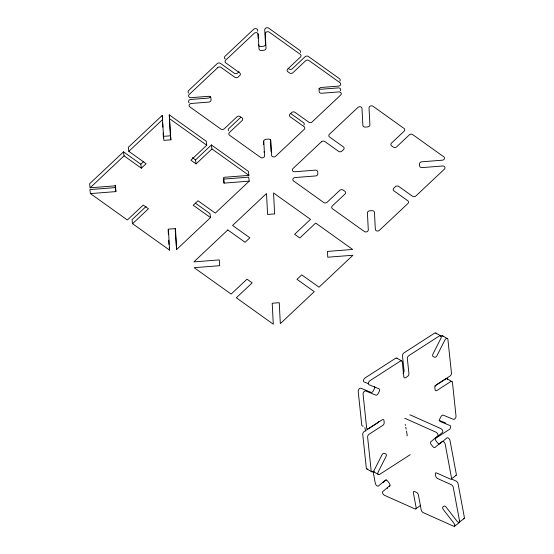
<?xml version="1.0" encoding="UTF-8"?>
<svg xmlns="http://www.w3.org/2000/svg" width="554" height="554" viewBox="0 0 554 554"><rect width="100%" height="100%" fill="white"/><g stroke="black" fill="none" stroke-linecap="round" stroke-linejoin="round"><path stroke-width="0.83" d="M196.074 163.908L195.541 159.905L211.413 144.954L211.947 148.957L196.074 163.908L190.888 160.203L206.76 145.259L206.227 141.249L169.261 114.851L170.881 139.809L163.845 140.363L162.225 115.405L128.286 147.357L128.819 151.367L146.111 163.714L141.353 168.194L140.813 164.192L123.521 151.844L89.589 183.803L90.122 187.806L115.578 185.812L115.876 191.601L90.42 193.595L89.887 189.593L115.343 187.598L115.876 191.601M90.122 187.806L124.061 155.847L123.521 151.844M128.819 151.367L162.758 119.408M140.813 164.192L143.791 161.387M239.044 71.701L237.652 73.01A2.354 1.932 -7.6 0 1 234.335 73.266L220.499 63.391A2.354 1.932 -7.6 0 0 217.189 63.648L188.665 90.503A2.354 1.932 -7.6 0 0 188.637 93.093M146.083 206.469L132.039 219.696L132.572 223.698L169.538 250.103L168.451 229.148L175.486 228.594L176.574 249.549L210.513 217.59L209.98 213.588L195.458 203.214M240.782 117.303L228.878 128.514A2.354 1.932 -7.6 0 0 228.49 130.682M132.572 223.698L148.451 208.754L143.264 205.049L127.385 219.993L90.42 193.595M249.217 181.151L224.024 183.125L223.484 179.122L248.684 177.142L249.217 181.151L215.277 213.11L197.986 200.756L193.221 205.243L210.513 217.59M386.29 479.854L383.271 482.402A2.354 1.233 53.2 0 1 382.502 482.534M389.317 486.53L390.175 485.803M441.185 442.715L439.869 443.823A2.354 1.233 53.2 0 1 437.487 442.757L436.046 440.894A2.354 1.233 53.2 0 1 435.548 438.242L442.57 432.314A2.354 1.233 53.2 0 0 442.549 430.423A2.354 1.233 53.2 0 0 440.776 428.567L410.514 415.043A2.354 1.233 53.2 0 0 409.78 414.904M442.064 441.974L443.816 440.492M444.253 440.118L446.884 437.895A2.354 1.233 53.2 0 1 448.643 438.311A2.354 1.233 53.2 0 1 450.007 440.513L456.316 474.279A2.354 1.233 53.2 0 1 455.72 475.54M451.254 478.988L456.074 475.387M415.909 508.842L420.728 505.241M459.287 522.18L464.107 518.579M454.557 526.168L459.377 522.567M434.675 386.055L445.707 378.943A2.354 1.44 -60.5 0 1 447.597 379.719M410.244 454.668L379.76 474.321A2.354 1.44 -60.5 0 1 378.07 474.176A2.354 1.44 -60.5 0 1 378.223 471.897L385.993 456.531A2.354 1.44 -60.5 0 0 385.709 453.885L384.372 453.338A2.354 1.44 -60.5 0 0 381.969 454.882L374.199 470.249A2.354 1.44 -60.5 0 1 372.399 471.849A2.354 1.44 -60.5 0 1 371.166 470.796L367.614 437.175A2.354 1.44 -60.5 0 1 369.109 434.211L382.689 425.458A2.354 1.44 -60.5 0 0 384.185 422.494L383.991 420.618A2.354 1.44 -60.5 0 0 382.094 419.842L368.521 428.595A2.354 1.44 -60.5 0 1 366.623 427.82L363.071 394.199A2.354 1.44 -60.5 0 1 363.936 391.796A2.354 1.44 -60.5 0 1 365.827 391.006L375.799 395.099A2.354 1.44 -60.5 0 0 378.195 393.555L379.255 391.456A2.354 1.44 -60.5 0 0 378.978 388.811L369.006 384.718A2.354 1.44 -60.5 0 1 368.424 382.918A2.354 1.44 -60.5 0 1 369.871 380.75L400.355 361.097A2.354 1.44 -60.5 0 1 402.252 361.873L403.831 376.845A2.354 1.44 -60.5 0 0 405.729 377.62L407.425 376.526A2.354 1.44 -60.5 0 0 408.921 373.562L407.342 358.59A2.354 1.44 -60.5 0 1 408.838 355.626L439.322 335.966A2.354 1.44 -60.5 0 1 441.012 336.112A2.354 1.44 -60.5 0 1 440.859 338.39L432.972 353.992A2.354 1.44 -60.5 0 0 433.256 356.637L434.592 357.191A2.354 1.44 -60.5 0 0 436.995 355.64L444.883 340.038A2.354 1.44 -60.5 0 1 446.69 338.439A2.354 1.44 -60.5 0 1 447.916 339.498L451.468 373.112A2.354 1.44 -60.5 0 1 449.973 376.076L436.393 384.829A2.354 1.44 -60.5 0 0 434.897 387.8L435.091 389.67A2.354 1.44 -60.5 0 0 436.988 390.445L450.561 381.692A2.354 1.44 -60.5 0 1 452.459 382.468L456.011 416.089A2.354 1.44 -60.5 0 1 455.146 418.492A2.354 1.44 -60.5 0 1 453.255 419.281L443.283 415.188A2.354 1.44 -60.5 0 0 440.887 416.74L439.828 418.838A2.354 1.44 -60.5 0 0 440.105 421.483L450.077 425.569A2.354 1.44 -60.5 0 1 450.658 427.376A2.354 1.44 -60.5 0 1 449.211 429.537L435.873 438.138M163.139 133.002L163.312 136.353L170.348 135.806L170.881 139.809M211.413 144.954L248.379 171.352L248.912 175.362L223.719 177.335L224.024 183.125M367.891 383.5L364.151 381.962A2.354 1.44 -60.5 0 1 363.569 380.162A2.354 1.44 -60.5 0 1 365.01 377.994L395.494 358.341A2.354 1.44 -60.5 0 1 397.273 358.646M438.983 420.264L445.215 422.82A2.354 1.44 -60.5 0 1 445.783 423.478M451.822 479.162L456.039 481.045A2.354 1.233 53.2 0 1 458.075 483.677L464.377 517.443A2.354 1.233 53.2 0 1 463.449 518.696M442.48 335.766L447.341 338.522M435.859 333.058L440.714 335.814M447.099 378.784L451.953 381.533M396.886 358.182L401.747 360.938M373.507 471.724L378.368 474.48M366.886 469.016L371.741 471.773M288.302 68.44L289.056 68.98A2.354 1.932 -7.6 0 0 292.373 68.717L305.074 56.764A2.354 1.932 -7.6 0 1 308.391 56.501L339.457 78.682A2.354 1.932 -7.6 0 1 339.851 81.126M290.531 113.404L303.502 122.663A2.354 1.932 -7.6 0 1 303.904 125.1M169.794 118.854L206.76 145.259M211.947 148.957L248.912 175.362M192.3 157.585L195.541 159.905M124.061 155.847L141.353 168.194M459.01 522.692A2.354 1.233 53.2 0 0 459.564 521.044L453.255 487.278A2.354 1.233 53.2 0 0 451.219 484.646L437.743 478.621A2.354 1.233 53.2 0 1 435.707 475.99L435.354 474.106A2.354 1.233 53.2 0 1 436.684 472.984L450.167 479.009A2.354 1.233 53.2 0 0 451.496 477.88L445.194 444.114A2.354 1.233 53.2 0 0 443.83 441.912A2.354 1.233 53.2 0 0 442.064 441.496L435.049 447.424A2.354 1.233 53.2 0 1 432.667 446.358L431.227 444.502A2.354 1.233 53.2 0 1 430.735 441.843L437.75 435.915A2.354 1.233 53.2 0 0 437.729 434.024A2.354 1.233 53.2 0 0 435.956 432.168L405.694 418.644A2.354 1.233 53.2 0 0 404.711 418.589M405.237 424.468L405.417 425.41M405.763 427.286L406.117 429.17M406.47 431.047L407.169 434.807A2.354 1.233 53.2 0 1 406.927 435.915M364.899 427.563L365.557 431.081M373.091 471.433L375.328 483.393A2.354 1.233 53.2 0 0 376.692 485.595A2.354 1.233 53.2 0 0 378.451 486.003L385.362 480.166A2.354 1.233 53.2 0 1 387.745 481.232L389.185 483.095A2.354 1.233 53.2 0 1 389.677 485.754L382.766 491.592A2.354 1.233 53.2 0 0 382.786 493.476A2.354 1.233 53.2 0 0 384.559 495.331L414.821 508.863A2.354 1.233 53.2 0 0 416.158 507.734L413.346 492.7A2.354 1.233 53.2 0 1 414.683 491.571L416.366 492.326A2.354 1.233 53.2 0 1 418.402 494.957L421.213 509.992A2.354 1.233 53.2 0 0 423.249 512.63L453.511 526.155A2.354 1.233 53.2 0 0 454.848 525.691A2.354 1.233 53.2 0 0 454.1 523.482L443.394 509.625A2.354 1.233 53.2 0 1 442.895 506.965L443.837 506.169A2.354 1.233 53.2 0 1 446.219 507.235L456.932 521.085A2.354 1.233 53.2 0 0 458.844 522.318A2.354 1.233 53.2 0 0 459.557 521.044M163.312 136.353L163.527 137.96M176.574 249.549L175.175 228.781M169.219 247.7L169.538 250.103M270.442 139.525L271.051 151.194A2.354 1.932 -7.6 0 0 271.176 151.734M257.762 31.273L257.714 30.373A2.354 1.932 -7.6 0 0 256.177 28.704A2.354 1.932 -7.6 0 0 253.642 29.32L225.125 56.176A2.354 1.932 -7.6 0 0 224.647 58.17M257.901 33.967L258.136 38.455M263.455 140.972L263.642 144.566M169.261 114.851L170.348 135.806M162.225 115.405L162.357 117.919M162.62 122.946L162.834 127.136M168.139 229.335L168.395 234.363M168.7 240.228L168.922 244.418M115.218 185.112L115.343 187.598M258.462 44.735A2.354 1.932 -7.6 0 0 260.906 46.481L263.254 46.301A2.354 1.932 -7.6 0 0 265.498 44.181L264.75 29.819A2.354 1.932 -7.6 0 1 266.107 27.929A2.354 1.932 -7.6 0 1 268.683 28.143L299.749 50.324A2.354 1.932 -7.6 0 1 300.351 52.422M318.945 88.37A2.354 1.932 -7.6 0 0 321.078 89.249L338.265 87.899A2.354 1.932 -7.6 0 1 340.378 88.744A2.354 1.932 -7.6 0 1 340.391 90.718M271.73 152.447A2.354 1.932 -7.6 0 1 271.398 152.121M264.016 151.748A2.354 1.932 -7.6 0 1 263.981 152.163M189.191 102.795A2.354 1.932 -7.6 0 1 188.72 100.759A2.354 1.932 -7.6 0 1 190.798 99.457L208.249 98.093A2.354 1.932 -7.6 0 0 210.368 96.701M225.263 58.904A2.354 1.932 -7.6 0 1 224.848 58.509M374.532 471.759A2.354 1.44 -60.5 0 1 373.105 471.219M367.898 468.982A2.354 1.44 -60.5 0 1 366.305 468.04L362.752 434.426A2.354 1.44 -60.5 0 1 364.255 431.455L377.828 422.702A2.354 1.44 -60.5 0 0 378.971 421.379M363.189 426.074A2.354 1.44 -60.5 0 1 361.762 425.063L358.209 391.449A2.354 1.44 -60.5 0 1 359.075 389.04A2.354 1.44 -60.5 0 1 360.973 388.257L370.938 392.343A2.354 1.44 -60.5 0 0 373.341 390.799L374.4 388.7A2.354 1.44 -60.5 0 0 374.539 386.401M403.021 373.403A2.354 1.44 -60.5 0 0 404.067 370.806L402.481 355.834A2.354 1.44 -60.5 0 1 403.984 352.87L434.468 333.217A2.354 1.44 -60.5 0 1 436.33 333.806M440.714 336.326A2.354 1.44 -60.5 0 1 443.041 336.61M387.343 488.393A2.354 1.233 53.2 0 1 387.523 488.053M217.722 67.657L189.205 94.505A2.354 1.932 -7.6 0 0 188.803 96.652A2.354 1.932 -7.6 0 0 191.033 97.677L208.484 96.306A2.354 1.932 -7.6 0 1 210.929 98.051L211.026 99.983A2.354 1.932 -7.6 0 1 208.782 102.095L191.331 103.466A2.354 1.932 -7.6 0 0 189.226 104.824A2.354 1.932 -7.6 0 0 189.842 106.887L220.907 129.075A2.354 1.932 -7.6 0 0 224.225 128.812L236.925 116.852A2.354 1.932 -7.6 0 1 240.242 116.596L241.966 117.829A2.354 1.932 -7.6 0 1 242.112 120.557L229.411 132.517A2.354 1.932 -7.6 0 0 229.55 135.245L260.615 157.433A2.354 1.932 -7.6 0 0 263.192 157.648A2.354 1.932 -7.6 0 0 264.549 155.75L263.801 141.388A2.354 1.932 -7.6 0 1 266.045 139.276L268.392 139.089A2.354 1.932 -7.6 0 1 270.837 140.841L271.585 155.203A2.354 1.932 -7.6 0 0 273.122 156.872A2.354 1.932 -7.6 0 0 275.657 156.249L304.174 129.401A2.354 1.932 -7.6 0 0 304.035 126.665L290.199 116.79A2.354 1.932 -7.6 0 1 290.061 114.062L291.646 112.566A2.354 1.932 -7.6 0 1 294.963 112.303L308.8 122.185A2.354 1.932 -7.6 0 0 312.11 121.922L340.634 95.073A2.354 1.932 -7.6 0 0 341.029 92.927A2.354 1.932 -7.6 0 0 338.799 91.902L321.618 93.252A2.354 1.932 -7.6 0 1 319.173 91.507L319.069 89.575A2.354 1.932 -7.6 0 1 321.313 87.463L338.501 86.112A2.354 1.932 -7.6 0 0 340.606 84.755A2.354 1.932 -7.6 0 0 339.99 82.691L308.924 60.504A2.354 1.932 -7.6 0 0 305.607 60.767L292.907 72.726A2.354 1.932 -7.6 0 1 289.597 72.983L287.865 71.75A2.354 1.932 -7.6 0 1 287.72 69.021L300.42 57.062A2.354 1.932 -7.6 0 0 300.282 54.334L269.216 32.146A2.354 1.932 -7.6 0 0 266.64 31.931A2.354 1.932 -7.6 0 0 265.283 33.829L266.031 48.191A2.354 1.932 -7.6 0 1 263.787 50.303L261.44 50.49A2.354 1.932 -7.6 0 1 258.995 48.738L258.247 34.376A2.354 1.932 -7.6 0 0 256.71 32.707A2.354 1.932 -7.6 0 0 254.175 33.33L225.658 60.178A2.354 1.932 -7.6 0 0 225.797 62.914L239.633 72.789A2.354 1.932 -7.6 0 1 239.771 75.517L238.185 77.013A2.354 1.932 -7.6 0 1 234.868 77.276L221.039 67.394A2.354 1.932 -7.6 0 0 217.722 67.657M227.805 229.938L193.865 261.897L219.322 259.902L219.626 265.691L194.17 267.686L231.136 294.084L247.008 279.14L252.195 282.845L236.323 297.789L273.288 324.194L272.201 303.239L279.237 302.685L280.324 323.64L314.263 291.681L296.972 279.334L301.729 274.846L319.021 287.201L352.96 255.242L327.767 257.215L327.469 251.426L352.663 249.452L315.697 223.047L299.818 237.998L294.631 234.294L310.51 219.349L273.544 192.944L274.632 213.899L267.596 214.453L266.509 193.498L232.569 225.457L249.861 237.804L245.097 242.285L227.805 229.938M321.465 141.748L292.948 168.596A2.354 1.932 -7.6 0 0 292.547 170.743A2.354 1.932 -7.6 0 0 294.776 171.768L315.281 170.154A2.354 1.932 -7.6 0 1 317.726 171.906L317.823 173.831A2.354 1.932 -7.6 0 1 315.579 175.95L295.081 177.557A2.354 1.932 -7.6 0 0 292.976 178.914A2.354 1.932 -7.6 0 0 293.592 180.978L323.785 202.542A2.354 1.932 -7.6 0 0 327.102 202.286L339.803 190.327A2.354 1.932 -7.6 0 1 343.12 190.07L344.851 191.303A2.354 1.932 -7.6 0 1 344.99 194.032L332.289 205.991A2.354 1.932 -7.6 0 0 332.435 208.719L364.359 231.524A2.354 1.932 -7.6 0 0 366.935 231.738A2.354 1.932 -7.6 0 0 368.292 229.841L367.42 212.965A2.354 1.932 -7.6 0 1 369.663 210.852L372.011 210.672A2.354 1.932 -7.6 0 1 374.456 212.417L375.328 229.294A2.354 1.932 -7.6 0 0 376.872 230.963A2.354 1.932 -7.6 0 0 379.407 230.339L407.924 203.491A2.354 1.932 -7.6 0 0 407.779 200.756L393.949 190.881A2.354 1.932 -7.6 0 1 393.804 188.152L395.39 186.656A2.354 1.932 -7.6 0 1 398.707 186.393L412.543 196.275A2.354 1.932 -7.6 0 0 415.86 196.012L444.377 169.164A2.354 1.932 -7.6 0 0 444.779 167.017A2.354 1.932 -7.6 0 0 442.549 165.992L422.044 167.606A2.354 1.932 -7.6 0 1 419.6 165.854L419.503 163.929A2.354 1.932 -7.6 0 1 421.746 161.81L442.244 160.203A2.354 1.932 -7.6 0 0 444.35 158.846A2.354 1.932 -7.6 0 0 443.733 156.782L412.675 134.594A2.354 1.932 -7.6 0 0 409.358 134.857L396.657 146.817A2.354 1.932 -7.6 0 1 393.34 147.073L391.609 145.84A2.354 1.932 -7.6 0 1 391.47 143.112L404.171 131.153A2.354 1.932 -7.6 0 0 404.025 128.424L372.967 106.236A2.354 1.932 -7.6 0 0 370.391 106.022A2.354 1.932 -7.6 0 0 369.033 107.919L369.906 124.795A2.354 1.932 -7.6 0 1 367.662 126.908L365.315 127.088A2.354 1.932 -7.6 0 1 362.87 125.343L361.997 108.466A2.354 1.932 -7.6 0 0 360.453 106.797A2.354 1.932 -7.6 0 0 357.926 107.421L329.401 134.269A2.354 1.932 -7.6 0 0 329.547 137.004L343.376 146.879A2.354 1.932 -7.6 0 1 343.522 149.608L341.936 151.103A2.354 1.932 -7.6 0 1 338.619 151.367L324.783 141.485A2.354 1.932 -7.6 0 0 321.465 141.748"/></g></svg>
